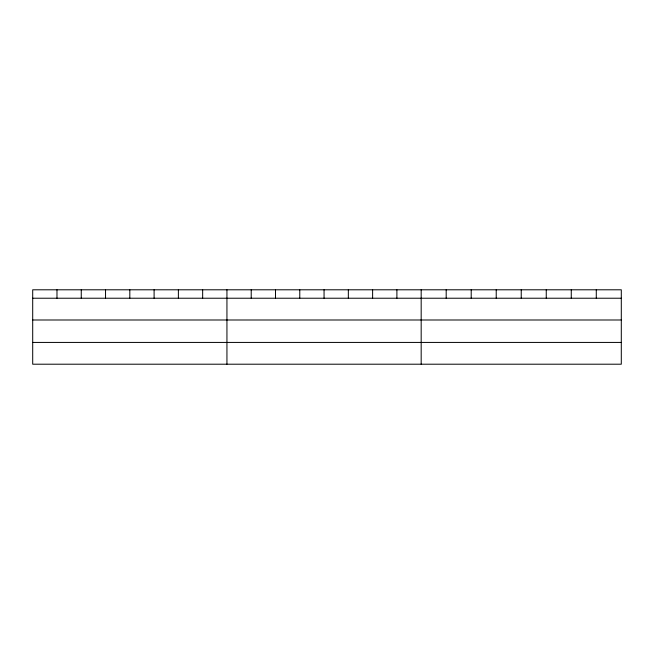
<?xml version="1.0" encoding="UTF-8"?>
<svg xmlns="http://www.w3.org/2000/svg" width="654" height="654" viewBox="0 0 654 654"><rect width="100%" height="100%" fill="white"/><g stroke="black" fill="none" stroke-linecap="round" stroke-linejoin="round"><path stroke-width="0.98" d="M621.3 319.994L621.3 289.796L32.7 289.796L32.7 364.204L621.3 364.204L621.3 319.994L32.7 319.994M32.7 298.224L621.3 298.224M32.7 342.426L621.3 342.426M596.284 289.796L596.284 298.224M571.269 289.796L571.269 298.224M546.254 289.796L546.254 298.224M521.238 289.796L521.238 298.224M496.223 289.796L496.223 298.224M471.207 289.796L471.207 298.224M446.191 289.796L446.191 298.224M421.176 289.796L421.176 364.204M396.896 289.796L396.896 298.224M372.617 289.796L372.617 298.224M348.337 289.796L348.337 298.224M324.057 289.796L324.057 298.224M299.777 289.796L299.777 298.224M275.498 289.796L275.498 298.224M251.218 289.796L251.218 298.224M226.938 289.796L226.938 364.204M202.658 289.796L202.658 298.224M178.379 289.796L178.379 298.224M154.099 289.796L154.099 298.224M129.819 289.796L129.819 298.224M105.539 289.796L105.539 298.224M81.26 289.796L81.26 298.224M56.98 289.796L56.98 298.224"/></g></svg>
